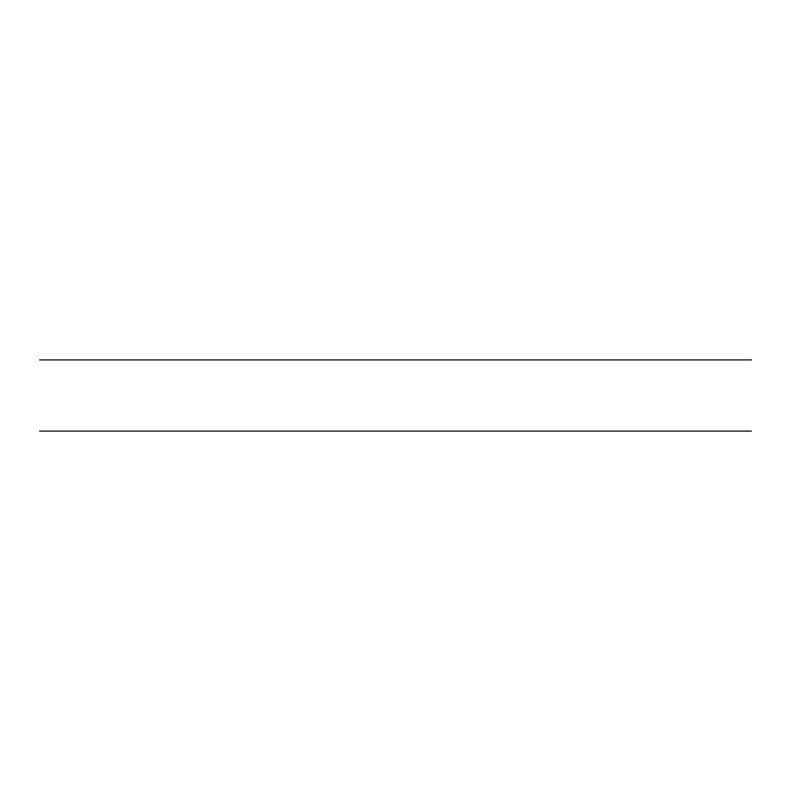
<?xml version="1.0" encoding="UTF-8"?>
<svg xmlns="http://www.w3.org/2000/svg" width="791" height="791" viewBox="0 0 791 791"><rect width="100%" height="100%" fill="white"/><g stroke="black" fill="none" stroke-linecap="round" stroke-linejoin="round"><path stroke-width="1.19" d="M39.55 359.905L751.45 359.905M39.55 431.095L751.45 431.095"/></g></svg>
